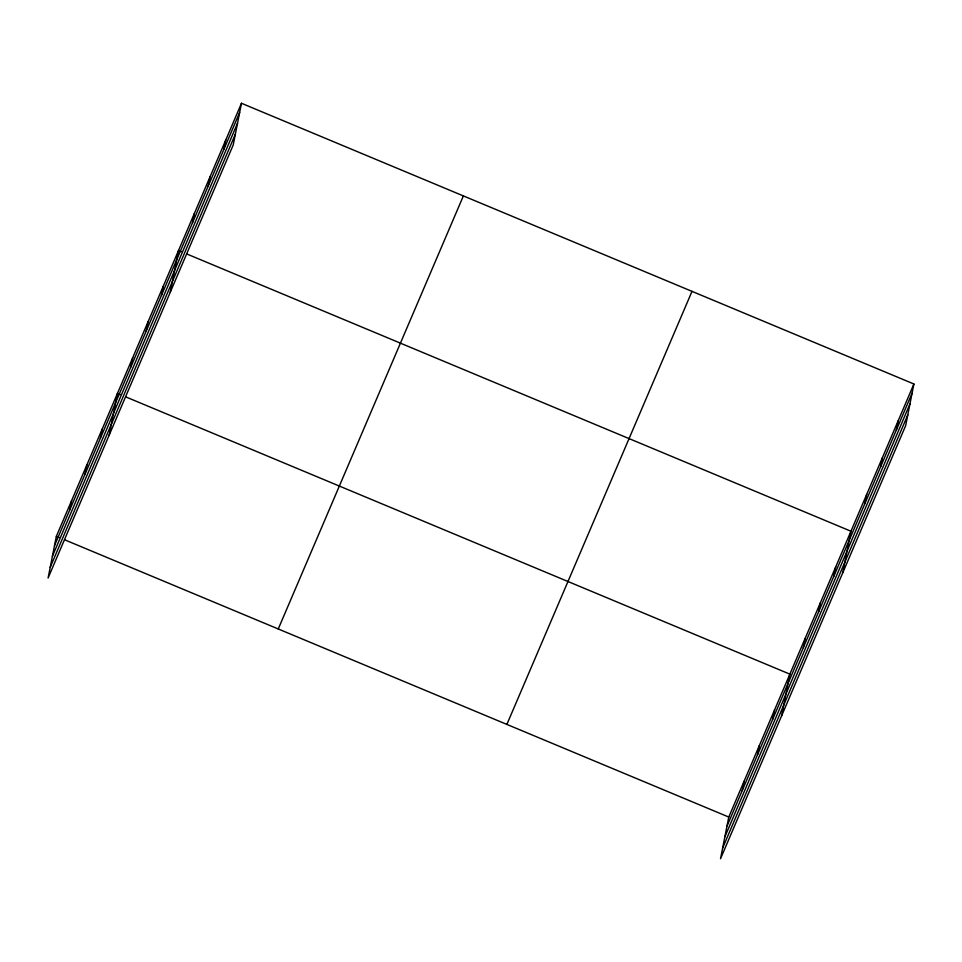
<?xml version="1.0" encoding="UTF-8"?>
<svg xmlns="http://www.w3.org/2000/svg" width="962" height="962" viewBox="0 0 962 962"><rect width="100%" height="100%" fill="white"/><g stroke="black" fill="none" stroke-linecap="round" stroke-linejoin="round"><path stroke-width="1.44" d="M241.474 103.271L56.349 536.327L48.1 578.006L233.225 144.949L241.474 103.271L913.9 383.994L905.651 425.673L720.526 858.729L728.775 817.051L913.9 383.994M69.793 509.824L71.621 500.601M85.065 474.098L86.893 464.874M100.349 438.371L102.164 429.148M109.187 435.089L117.436 393.422L120.178 394.564M130.892 366.907L132.708 357.696M146.164 331.181L147.98 321.969M161.436 295.454L163.251 286.243M170.274 292.183L178.535 250.517L181.265 251.659M192.436 222.919L194.264 213.708M208.177 186.111L210.005 176.9M223.905 149.302L225.733 140.091M742.231 790.548L744.047 781.324M757.503 754.821L759.331 745.598M772.775 719.083L774.602 709.872M781.625 715.812L789.874 674.146L125.661 396.849M803.318 647.63L805.146 638.419M818.59 611.904L820.418 602.693M833.862 576.178L835.689 566.967M842.712 572.907L850.961 531.24L186.748 253.944M864.874 503.643L866.69 494.432M880.603 466.835L882.431 457.623M896.343 430.026L898.159 420.815M54.521 545.55L239.646 112.494M52.405 556.252L237.53 123.196M50.216 567.291L235.341 134.235M278.258 628.968L463.371 195.911M506.878 724.422L692.003 291.366M726.959 826.274L912.072 393.217M724.831 836.976L909.956 403.92M722.654 848.015L907.767 414.959M56.349 536.327L59.091 537.469M64.574 539.766L728.775 817.051"/></g></svg>
